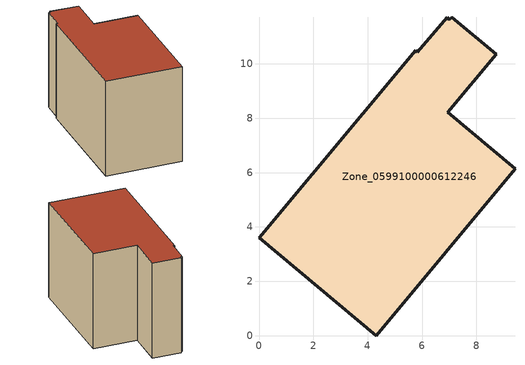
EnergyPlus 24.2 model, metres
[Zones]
Zone_0599100000612246
 floor ground (C_G): 6.99,11.62 7.09,11.71 8.72,10.35 6.94,8.22 9.42,6.15 4.31,0 0,3.61 5.77,10.51 5.83,10.42 6.93,11.71 z0
 wall outside (C_F): 0,3.61 4.31,0 9.42,6.15 6.94,8.22 8.72,10.35 7.09,11.71 6.99,11.62 6.93,11.71 5.83,10.42 5.77,10.51 0,3.61 z0:7.31
 roof outside (C_R): 6.93,11.71 5.83,10.42 5.77,10.51 0,3.61 4.31,0 9.42,6.15 6.94,8.22 8.72,10.35 7.09,11.71 6.99,11.62 z7.31
[BUILDING]
Pand.0599100000612246: North Axis=0; Terrain=City; Loads Convergence Tolerance Value=0.04; Temperature Convergence Tolerance Value=0.4; Solar Distribution=FullExterior; Maximum Number of Warmup Days=25; Minimum Number of Warmup Days=1
[Site:Location]
Rotterdam.The.Hague.AP_ZH_NLD Design_Conditions: Latitude=51.96; Longitude=4.45; Time Zone=1; Elevation=-4.5
[SITE:GROUNDTEMPERATURE:BUILDINGSURFACE]
18, 18, 18, 18, 18, 18, 18, 18, 18, 18, 18, 18
[MATERIAL] Thermal Absorptance=0.9; Solar Absorptance=0.7; Visible Absorptance=0.7
Name | Roughness | Thickness | Conductivity | Density | Specific Heat
G.TC.1946 | MediumSmooth | 0.15 | 1 | 540 | 1210
F.TC.1946 | Rough | 0.3 | 0.857143 | 1920 | 840
R.TC.1946 | MediumRough | 0.2 | 0.909091 | 1500 | 1000
[CONSTRUCTION]
C_G: G.TC.1946
C_F: F.TC.1946
C_R: R.TC.1946
[ZONE]
Zone_0599100000612246: Type=1; Multiplier=1; Ceiling Height=Autocalculate; Volume=Autocalculate; Floor Area=autocalculate; Part of Total Floor Area=Yes
[ZONEINFILTRATION:DESIGNFLOWRATE]
Infil_Zone_0599100000612246: Zone or ZoneList or Space or SpaceList=Zone_0599100000612246; Schedule=AlwaysOn; Design Flow Rate Calculation Method=Flow/Area; Flow Rate per Floor Area=0.003; Constant Term Coefficient=1; Temperature Term Coefficient=0; Velocity Term Coefficient=0; Velocity Squared Term Coefficient=0
[HVACTEMPLATE:ZONE:IDEALLOADSAIRSYSTEM]
Zone_0599100000612246: Maximum Heating Supply Air Temperature=50; Minimum Cooling Supply Air Temperature=13; Maximum Heating Supply Air Humidity Ratio=0.0156; Minimum Cooling Supply Air Humidity Ratio=0.0077; Heating Limit=NoLimit; Cooling Limit=NoLimit; Dehumidification Control Type=ConstantSensibleHeatRatio; Cooling Sensible Heat Ratio=0.7; Dehumidification Setpoint=60; Humidification Control Type=None; Humidification Setpoint=30; Outdoor Air Method=None; Outdoor Air Flow Rate per Person=0.00944; Outdoor Air Flow Rate per Zone Floor Area=0; Outdoor Air Flow Rate per Zone=0; Demand Controlled Ventilation Type=None; Outdoor Air Economizer Type=NoEconomizer; Heat Recovery Type=None; Sensible Heat Recovery Effectiveness=0.7; Latent Heat Recovery Effectiveness=0.65
[ZONECONTROL:THERMOSTAT]
ThermostatControl_Zone_0599100000612246: Zone or ZoneList=Zone_0599100000612246; Control Type Schedule=DualSetpointControlType; Control 1=Thermostat_Zone_0599100000612246; Temperature Difference Between Cutout And Setpoint=0
[THERMOSTATSETPOINT:DUALSETPOINT]
Thermostat_Zone_0599100000612246: Heating Setpoint Temperature Schedule=HeatingSetpoint_Zone_0599100000612246; Cooling Setpoint Temperature Schedule=CoolingSetpoint_Zone_0599100000612246
[SCHEDULE:COMPACT]
HeatingSetpoint_Zone_0599100000612246: Through: 12/31, For: AllDays, Until: 24:00, 21
CoolingSetpoint_Zone_0599100000612246: Through: 12/31, For: AllDays, Until: 24:00, 24
DualSetpointControlType: Through: 12/31, For: AllDays, Until: 24:00, 4
AlwaysOn: Through: 12/31, For: AllDays, Until: 24:00, 1
